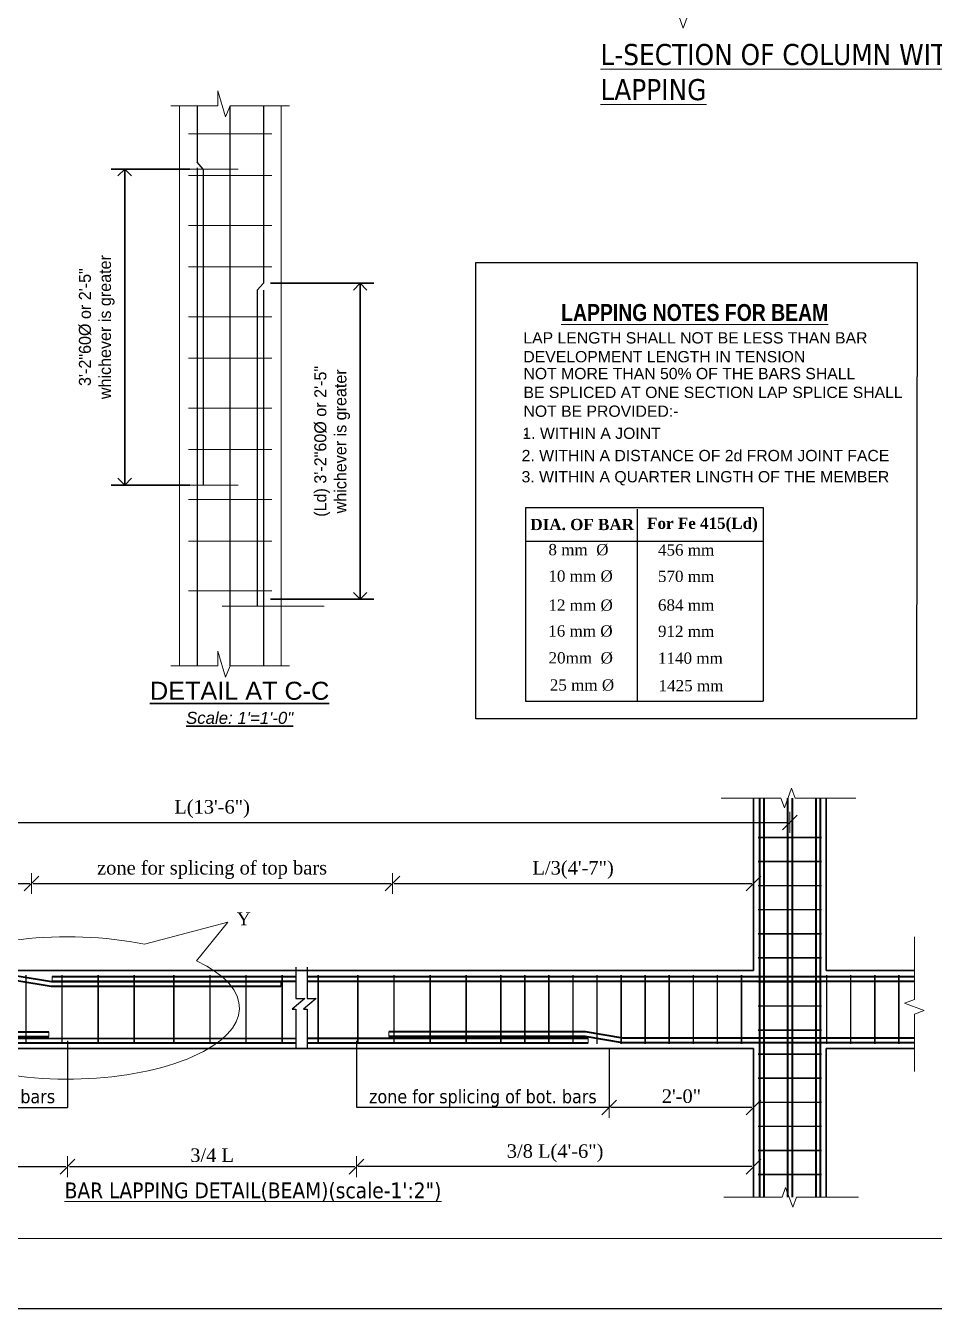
# Model space of a CAD drawing. Header units: inches. Extents: x 149715 to 156550, y -16726 to -14386.
# Drawn here: x 155048 to 155652, y -16634 to -15781 of the extents above; entities that cross this region are included whole.
import ezdxf

# ---------------------------------------------------------------- set-up
doc = ezdxf.new("R2010")
doc.units = ezdxf.units.IN
doc.header["$LTSCALE"] = 0.5
doc.header["$MEASUREMENT"] = 0
doc.header["$PDMODE"] = 66
doc.linetypes.add('HIDDEN', pattern=[0.375, 0.25, -0.125])
for name, color, linetype, lineweight in [('colfill', 21, 'Continuous', 0), ('DIM', 4, 'Continuous', 5), ('ELE1', 3, 'Continuous', 9), ('hatch', 9, 'Continuous', 5), ('SHEETS', 7, 'Continuous', 60), ('STIRRUPS', 14, 'Continuous', 18), ('TEXT', 220, 'Continuous', 9), ('texts', 152, 'Continuous', 35), ('TRENCH', 1, 'Continuous', 35), ('wall', 1, 'Continuous', 40)]:
    doc.layers.add(name, color=color, linetype=linetype, lineweight=lineweight)
doc.layers.add('OUTLINE', color=116, linetype='Continuous')
doc.layers.add('REBARS', color=5, linetype='Continuous')
doc.styles.add('Capt 1', font='arial.ttf', dxfattribs={"height": 12})
doc.styles.add('PRABIN', font='BKANT.TTF', dxfattribs={"height": 8})
doc.styles.get("Standard").update_dxf_attribs({"font": 'arial.ttf'})
doc.styles.add('TAHOMA', font='tahoma.ttf', dxfattribs={"height": 9})
doc.styles.add('Text', font='GOTHIC.TTF', dxfattribs={"height": 6})
doc.styles.add('times new roman', font='times.ttf', dxfattribs={"height": 9})
doc.dimstyles.new('ARROW', dxfattribs={"dimscale": 96, "dimtxt": 9, "dimasz": 0.125, "dimexe": 0.078125, "dimexo": 0.09375, "dimgap": 0.03125, "dimtad": 1, "dimdec": 0, "dimzin": 3, "dimdsep": 46, "dimlunit": 4, "dimtxsty": 'TAHOMA', "dimcen": 0.09375, "dimclrd": 256, "dimclre": 256, "dimclrt": 256, "dimadec": 0, "dimazin": 0, "dimtfac": 1, "dimtdec": 0, "dimtmove": 0, "dimatfit": 3, "dimfxl": 1, "dimfrac": 2, "dimtolj": 1, "dimtzin": 0, "dimarcsym": 0})
doc.dimstyles.new("Copy of S-2'", dxfattribs={"dimscale": 96, "dimtxt": 9, "dimasz": 0.09375, "dimexe": 0.09375, "dimexo": 0.09375, "dimgap": 0.0625, "dimtad": 1, "dimdec": 0, "dimlfac": 0.25, "dimzin": 3, "dimdsep": 46, "dimlunit": 3, "dimtxsty": 'PRABIN', "dimblk": 'OPEN90', "dimcen": 0.09375, "dimdle": 0.09375, "dimclrd": 256, "dimclre": 34, "dimclrt": 256, "dimadec": 0, "dimazin": 1, "dimtfac": 1, "dimtdec": 0, "dimtix": 1, "dimtmove": 0, "dimatfit": 3, "dimldrblk": 'DOTSMALL', "dimfxl": 1, "dimtolj": 1, "dimtzin": 1, "dimarcsym": 0})
doc.dimstyles.new("gan2'", dxfattribs={"dimscale": 96, "dimtxt": 0.09375, "dimasz": 0.012, "dimexe": 0.09375, "dimexo": 0.15625, "dimgap": 0.03, "dimtad": 1, "dimdec": 1, "dimlfac": 0.25, "dimzin": 3, "dimdsep": 46, "dimlunit": 4, "dimtxsty": 'times new roman', "dimblk": 'gg', "dimcen": 0.09375, "dimdle": 0.09375, "dimse1": 1, "dimse2": 1, "dimclre": 34, "dimadec": 0, "dimazin": 0, "dimtfac": 1, "dimtdec": 1, "dimtix": 1, "dimtmove": 0, "dimatfit": 3, "dimfxl": 1, "dimfrac": 2, "dimtolj": 1, "dimtzin": 1, "dimarcsym": 0})

# ---------------------------------------------------------------- blocks, each defined once
blk = doc.blocks.new('_Open90')
at = {"color": 0, "linetype": 'ByBlock', "lineweight": -2}
for p, q in [((0, 0), (-1, 0)), ((-0.5, 0.5), (0, 0)), ((0, 0), (-0.5, -0.5))]:
    blk.add_line(p, q, dxfattribs=at)
blk = doc.blocks.new('*D64')
at = {"layer": 'Defpoints', "color": 0, "lineweight": 35, "transparency": 16777216}
for p in [(91107.77, -154925.31), (91176.36, -154925.31), (91107.77, -155135.3)]:
    blk.add_point(p, dxfattribs=at)
at = {"layer": 'DIM', "color": 34, "lineweight": -2, "transparency": 16777216}
for p, q in [((91116.77, -154925.31), (91185.36, -154925.31)), ((91116.77, -155135.3), (91185.36, -155135.3))]:
    blk.add_line(p, q, dxfattribs=at)
at = {"layer": 'DIM', "lineweight": -2, "transparency": 16777216}
blk.add_line((91176.36, -155126.3), (91176.36, -154934.31), dxfattribs=at)
at = {"layer": 'DIM', "lineweight": -2, "transparency": 16777216, "xscale": 9, "yscale": 9, "zscale": 9}
for p, rotation in [((91176.36, -154925.31), 90), ((91176.36, -155135.3), 270)]:
    blk.add_blockref('_Open90', p, dxfattribs=dict(at, rotation=rotation))
at = {"layer": 'DIM', "transparency": 16777216, "insert": (91157.72, -155030.31), "char_height": 8, "attachment_point": 5, "rotation": 90, "style": 'PRABIN'}
blk.add_mtext('\\A1;(Ld) 3\'-2"60%%C or 2\'-5" \\Pwhichever is greater', dxfattribs=at)
blk = doc.blocks.new('_DOTSMALL')
at = {"color": 0, "linetype": 'ByBlock', "const_width": 0.5}
blk.add_lwpolyline([(-0.0625, 0, 1), (0.0625, 0, 1)], format="xyb", close=True, dxfattribs=at)
blk = doc.blocks.new('*D65')
at = {"layer": 'Defpoints', "color": 0, "lineweight": 35, "transparency": 16777216}
for p in [(91019.78, -154849.42), (91072.05, -154849.42), (91072.05, -155059.4)]:
    blk.add_point(p, dxfattribs=at)
at = {"layer": 'DIM', "color": 34, "lineweight": -2, "transparency": 16777216}
for p, q in [((91063.05, -154849.42), (91010.78, -154849.42)), ((91063.05, -155059.4), (91010.78, -155059.4))]:
    blk.add_line(p, q, dxfattribs=at)
at = {"layer": 'DIM', "lineweight": -2, "transparency": 16777216}
blk.add_line((91019.78, -155050.4), (91019.78, -154858.42), dxfattribs=at)
at = {"layer": 'DIM', "lineweight": -2, "transparency": 16777216, "xscale": 9, "yscale": 9, "zscale": 9}
for p, rotation in [((91019.78, -154849.42), 90), ((91019.78, -155059.4), 270)]:
    blk.add_blockref('_Open90', p, dxfattribs=dict(at, rotation=rotation))
at = {"layer": 'DIM', "transparency": 16777216, "insert": (91001.19, -154954.41), "char_height": 8, "attachment_point": 5, "rotation": 90, "style": 'PRABIN'}
blk.add_mtext('\\A1;3\'-2"60%%C or 2\'-5" \\Pwhichever is greater', dxfattribs=at)
blk = doc.blocks.new('*D158')
at = {"layer": 'Defpoints', "color": 0, "transparency": 16777216}
for p in [(78289.18, 76194.18), (78457.18, 76188.9), (78289.18, 76149.76)]:
    blk.add_point(p, dxfattribs=at)
at = {"layer": 'DIM', "lineweight": -2, "transparency": 16777216}
for p, q in [((78289.18, 76194.09), (78289.18, 76149.68)), ((78457.18, 76188.8), (78457.18, 76149.68)), ((78457.05, 76149.76), (78289.3, 76149.76))]:
    blk.add_line(p, q, dxfattribs=at)
at = {"layer": 'DIM', "transparency": 16777216}
for points in [[(78289.3, 76149.78), (78289.3, 76149.74), (78289.18, 76149.76)], [(78457.05, 76149.78), (78457.05, 76149.74), (78457.18, 76149.76)]]:
    blk.add_solid(points, dxfattribs=at)
at = {"layer": 'DIM', "transparency": 16777216, "insert": (78373.18, 76155.8), "char_height": 9, "attachment_point": 5, "style": 'TAHOMA'}
blk.add_mtext('\\A1;zone for splicing of bot. bars', dxfattribs=at)
blk = doc.blocks.new('*D159')
at = {"layer": 'Defpoints', "color": 0, "transparency": 16777216}
for p in [(78097.07, 76194.18), (77929.07, 76188.9), (78097.07, 76149.76)]:
    blk.add_point(p, dxfattribs=at)
at = {"layer": 'DIM', "lineweight": -2, "transparency": 16777216}
for p, q in [((78097.07, 76194.09), (78097.07, 76149.68)), ((77929.07, 76188.8), (77929.07, 76149.68)), ((77929.19, 76149.76), (78096.94, 76149.76))]:
    blk.add_line(p, q, dxfattribs=at)
at = {"layer": 'DIM', "transparency": 16777216}
for points in [[(77929.19, 76149.78), (77929.19, 76149.74), (77929.07, 76149.76)], [(78096.94, 76149.78), (78096.94, 76149.74), (78097.07, 76149.76)]]:
    blk.add_solid(points, dxfattribs=at)
at = {"layer": 'DIM', "transparency": 16777216, "insert": (78013.07, 76155.8), "char_height": 9, "attachment_point": 5, "style": 'TAHOMA'}
blk.add_mtext('\\A1;zone for splicing of bot. bars', dxfattribs=at)
blk = doc.blocks.new('gg')
at = {"layer": 'DIM'}
for p, q in [((-4.24, -4.24), (4.24, 4.24)), ((0, 6), (0, -6))]:
    blk.add_line(p, q, dxfattribs=at)
blk = doc.blocks.new('*D160')
at = {"layer": 'Defpoints', "color": 0, "transparency": 16777216}
for p in [(78097.07, 76125.78), (78289.18, 76116.78), (78289.18, 76110.44)]:
    blk.add_point(p, dxfattribs=at)
at = {"layer": 'DIM', "color": 0, "lineweight": -2, "transparency": 16777216}
blk.add_line((78098.22, 76110.44), (78288.03, 76110.44), dxfattribs=at)
at = {"layer": 'DIM', "color": 0, "lineweight": -2, "transparency": 16777216, "xscale": 1.152, "yscale": 1.152, "zscale": 1.152, "rotation": 180}
blk.add_blockref('gg', (78097.07, 76110.44), dxfattribs=at)
at = {"layer": 'DIM', "color": 0, "lineweight": -2, "transparency": 16777216, "xscale": 1.152, "yscale": 1.152, "zscale": 1.152}
blk.add_blockref('gg', (78289.18, 76110.44), dxfattribs=at)
at = {"layer": 'DIM', "color": 0, "transparency": 16777216, "insert": (78193.12, 76118.02), "char_height": 9, "attachment_point": 5, "style": 'times new roman'}
blk.add_mtext('\\A1;3/4 L', dxfattribs=at)
blk = doc.blocks.new('*D161')
at = {"layer": 'Defpoints', "color": 0, "transparency": 16777216}
for p in [(78457.18, 76188.9), (78553.18, 76188.9), (78457.18, 76149.76)]:
    blk.add_point(p, dxfattribs=at)
at = {"layer": 'DIM', "color": 0, "lineweight": -2, "transparency": 16777216}
blk.add_line((78552.03, 76149.76), (78458.33, 76149.76), dxfattribs=at)
at = {"layer": 'DIM', "color": 0, "lineweight": -2, "transparency": 16777216, "xscale": 1.152, "yscale": 1.152, "zscale": 1.152, "rotation": 180}
blk.add_blockref('gg', (78457.18, 76149.76), dxfattribs=at)
at = {"layer": 'DIM', "color": 0, "lineweight": -2, "transparency": 16777216, "xscale": 1.152, "yscale": 1.152, "zscale": 1.152}
blk.add_blockref('gg', (78553.18, 76149.76), dxfattribs=at)
at = {"layer": 'DIM', "color": 0, "transparency": 16777216, "insert": (78505.18, 76157.22), "char_height": 9, "attachment_point": 5, "style": 'times new roman'}
blk.add_mtext('\\A1;2\'-0"', dxfattribs=at)
blk = doc.blocks.new('*D162')
at = {"layer": 'Defpoints', "color": 0, "transparency": 16777216}
for p in [(78289.18, 76125.78), (78553.18, 76125.78), (78289.18, 76110.44)]:
    blk.add_point(p, dxfattribs=at)
at = {"layer": 'DIM', "color": 0, "lineweight": -2, "transparency": 16777216}
blk.add_line((78552.03, 76110.44), (78290.33, 76110.44), dxfattribs=at)
at = {"layer": 'DIM', "color": 0, "lineweight": -2, "transparency": 16777216, "xscale": 1.152, "yscale": 1.152, "zscale": 1.152, "rotation": 180}
blk.add_blockref('gg', (78289.18, 76110.44), dxfattribs=at)
at = {"layer": 'DIM', "color": 0, "lineweight": -2, "transparency": 16777216, "xscale": 1.152, "yscale": 1.152, "zscale": 1.152}
blk.add_blockref('gg', (78553.18, 76110.44), dxfattribs=at)
at = {"layer": 'DIM', "color": 0, "transparency": 16777216, "insert": (78421.18, 76119.35), "char_height": 9, "attachment_point": 5, "style": 'times new roman'}
blk.add_mtext('\\A1;3/8 L(4\'-6")', dxfattribs=at)
blk = doc.blocks.new('*D164')
at = {"layer": 'Defpoints', "color": 0, "transparency": 16777216}
for p in [(77833.07, 76125.78), (78097.07, 76125.78), (78097.07, 76110.44)]:
    blk.add_point(p, dxfattribs=at)
at = {"layer": 'DIM', "color": 0, "lineweight": -2, "transparency": 16777216}
blk.add_line((77834.22, 76110.44), (78095.92, 76110.44), dxfattribs=at)
at = {"layer": 'DIM', "color": 0, "lineweight": -2, "transparency": 16777216, "xscale": 1.152, "yscale": 1.152, "zscale": 1.152, "rotation": 180}
blk.add_blockref('gg', (77833.07, 76110.44), dxfattribs=at)
at = {"layer": 'DIM', "color": 0, "lineweight": -2, "transparency": 16777216, "xscale": 1.152, "yscale": 1.152, "zscale": 1.152}
blk.add_blockref('gg', (78097.07, 76110.44), dxfattribs=at)
at = {"layer": 'DIM', "color": 0, "transparency": 16777216, "insert": (77965.07, 76119.35), "char_height": 9, "attachment_point": 5, "style": 'times new roman'}
blk.add_mtext('\\A1;3/8 L(4\'-6")', dxfattribs=at)
blk = doc.blocks.new('*D165')
at = {"layer": 'Defpoints', "color": 0, "transparency": 16777216}
for p in [(78553.18, 76298.67), (78313.14, 76240.9), (78553.18, 76240.9)]:
    blk.add_point(p, dxfattribs=at)
at = {"layer": 'DIM', "color": 0, "lineweight": -2, "transparency": 16777216}
blk.add_line((78314.29, 76298.67), (78552.03, 76298.67), dxfattribs=at)
at = {"layer": 'DIM', "color": 0, "lineweight": -2, "transparency": 16777216, "xscale": 1.152, "yscale": 1.152, "zscale": 1.152, "rotation": 180}
blk.add_blockref('gg', (78313.14, 76298.67), dxfattribs=at)
at = {"layer": 'DIM', "color": 0, "lineweight": -2, "transparency": 16777216, "xscale": 1.152, "yscale": 1.152, "zscale": 1.152}
blk.add_blockref('gg', (78553.18, 76298.67), dxfattribs=at)
at = {"layer": 'DIM', "color": 0, "transparency": 16777216, "insert": (78433.16, 76307.59), "char_height": 9, "attachment_point": 5, "style": 'times new roman'}
blk.add_mtext('\\A1;L/3(4\'-7")', dxfattribs=at)
blk = doc.blocks.new('*D166')
at = {"layer": 'Defpoints', "color": 0, "transparency": 16777216}
for p in [(78313.14, 76298.67), (78073.11, 76221.81), (78313.14, 76224.04)]:
    blk.add_point(p, dxfattribs=at)
at = {"layer": 'DIM', "color": 0, "lineweight": -2, "transparency": 16777216}
blk.add_line((78074.26, 76298.67), (78311.99, 76298.67), dxfattribs=at)
at = {"layer": 'DIM', "color": 0, "lineweight": -2, "transparency": 16777216, "xscale": 1.152, "yscale": 1.152, "zscale": 1.152, "rotation": 180}
blk.add_blockref('gg', (78073.11, 76298.67), dxfattribs=at)
at = {"layer": 'DIM', "color": 0, "lineweight": -2, "transparency": 16777216, "xscale": 1.152, "yscale": 1.152, "zscale": 1.152}
blk.add_blockref('gg', (78313.14, 76298.67), dxfattribs=at)
at = {"layer": 'DIM', "color": 0, "transparency": 16777216, "insert": (78193.12, 76307.6), "char_height": 9, "attachment_point": 5, "style": 'times new roman'}
blk.add_mtext('\\A1;zone for splicing of top bars', dxfattribs=at)
blk = doc.blocks.new('*D167')
at = {"layer": 'Defpoints', "color": 0, "transparency": 16777216}
for p in [(78073.11, 76298.67), (77833.07, 76278.57), (78073.11, 76221.81)]:
    blk.add_point(p, dxfattribs=at)
at = {"layer": 'DIM', "color": 0, "lineweight": -2, "transparency": 16777216}
blk.add_line((77834.22, 76298.67), (78071.95, 76298.67), dxfattribs=at)
at = {"layer": 'DIM', "color": 0, "lineweight": -2, "transparency": 16777216, "xscale": 1.152, "yscale": 1.152, "zscale": 1.152, "rotation": 180}
blk.add_blockref('gg', (77833.07, 76298.67), dxfattribs=at)
at = {"layer": 'DIM', "color": 0, "lineweight": -2, "transparency": 16777216, "xscale": 1.152, "yscale": 1.152, "zscale": 1.152}
blk.add_blockref('gg', (78073.11, 76298.67), dxfattribs=at)
at = {"layer": 'DIM', "color": 0, "transparency": 16777216, "insert": (77953.09, 76307.59), "char_height": 9, "attachment_point": 5, "style": 'times new roman'}
blk.add_mtext('\\A1;L/3(4\'-7")', dxfattribs=at)
blk = doc.blocks.new('*D168')
at = {"layer": 'Defpoints', "color": 0, "transparency": 16777216}
for p in [(77808.97, 76349.3), (78577.28, 76348.11), (78577.28, 76339.22)]:
    blk.add_point(p, dxfattribs=at)
at = {"layer": 'DIM', "color": 0, "lineweight": -2, "transparency": 16777216}
blk.add_line((77810.12, 76339.22), (78576.13, 76339.22), dxfattribs=at)
at = {"layer": 'DIM', "color": 0, "lineweight": -2, "transparency": 16777216, "xscale": 1.152, "yscale": 1.152, "zscale": 1.152, "rotation": 180}
blk.add_blockref('gg', (77808.97, 76339.22), dxfattribs=at)
at = {"layer": 'DIM', "color": 0, "lineweight": -2, "transparency": 16777216, "xscale": 1.152, "yscale": 1.152, "zscale": 1.152}
blk.add_blockref('gg', (78577.28, 76339.22), dxfattribs=at)
at = {"layer": 'DIM', "color": 0, "transparency": 16777216, "insert": (78193.12, 76348.13), "char_height": 9, "attachment_point": 5, "style": 'times new roman'}
blk.add_mtext('\\A1;L(13\'-6")', dxfattribs=at)
blk = doc.blocks.new('*D68')
at = {"layer": 'Defpoints', "color": 0, "lineweight": -3, "transparency": 16777216}
for p in [(78090.58, 75599.17), (78090.58, 75527), (78128.79, 75527)]:
    blk.add_point(p, dxfattribs=at)
at = {"layer": 'DIM', "color": 0, "lineweight": -2, "transparency": 16777216}
for p, q in [((78128.79, 75600.32), (78128.79, 75601.47)), ((78128.79, 75599.17), (78128.79, 75527)), ((78128.79, 75525.85), (78128.79, 75524.7))]:
    blk.add_line(p, q, dxfattribs=at)
at = {"layer": 'DIM', "color": 0, "lineweight": -2, "transparency": 16777216, "xscale": 1.152, "yscale": 1.152, "zscale": 1.152}
for p, rotation in [((78128.79, 75599.17), 270), ((78128.79, 75527), 90)]:
    blk.add_blockref('gg', p, dxfattribs=dict(at, rotation=rotation))
at = {"layer": 'DIM', "color": 0, "transparency": 16777216, "insert": (78119.87, 75563.08), "char_height": 9, "attachment_point": 5, "rotation": 90, "style": 'times new roman'}
blk.add_mtext('\\A1;>Hc/4(2\'-2")', dxfattribs=at)
blk = doc.blocks.new('*D69')
at = {"layer": 'Defpoints', "color": 0, "lineweight": -3, "transparency": 16777216}
for p in [(78053.04, 75275.33), (78128.73, 75275.33), (78090.58, 75203.17)]:
    blk.add_point(p, dxfattribs=at)
at = {"layer": 'DIM', "color": 0, "lineweight": -2, "transparency": 16777216}
for p, q in [((78128.73, 75276.48), (78128.73, 75277.64)), ((78128.73, 75203.17), (78128.73, 75275.33)), ((78128.73, 75202.01), (78128.73, 75200.86))]:
    blk.add_line(p, q, dxfattribs=at)
at = {"layer": 'DIM', "color": 0, "lineweight": -2, "transparency": 16777216, "xscale": 1.152, "yscale": 1.152, "zscale": 1.152}
for p, rotation in [((78128.73, 75275.33), 270), ((78128.73, 75203.17), 90)]:
    blk.add_blockref('gg', p, dxfattribs=dict(at, rotation=rotation))
at = {"layer": 'DIM', "color": 0, "transparency": 16777216, "insert": (78119.82, 75239.25), "char_height": 9, "attachment_point": 5, "rotation": 90, "style": 'times new roman'}
blk.add_mtext('\\A1;>Hc/4(2\'-2")', dxfattribs=at)
blk = doc.blocks.new('*D70')
at = {"layer": 'Defpoints', "color": 0, "lineweight": -3, "transparency": 16777216}
for p in [(78128.79, 75527), (78128.79, 75527), (78053.04, 75275.33)]:
    blk.add_point(p, dxfattribs=at)
at = {"layer": 'DIM', "color": 0, "lineweight": -2, "transparency": 16777216}
blk.add_line((78128.79, 75276.48), (78128.79, 75525.85), dxfattribs=at)
at = {"layer": 'DIM', "color": 0, "lineweight": -2, "transparency": 16777216, "xscale": 1.152, "yscale": 1.152, "zscale": 1.152}
for p, rotation in [((78128.79, 75527), 90), ((78128.79, 75275.33), 270)]:
    blk.add_blockref('gg', p, dxfattribs=dict(at, rotation=rotation))
at = {"layer": 'DIM', "color": 0, "transparency": 16777216, "insert": (78119.87, 75401.17), "char_height": 9, "attachment_point": 5, "rotation": 90, "style": 'times new roman'}
blk.add_mtext('\\A1;<Hc/2(4\'-4")', dxfattribs=at)
blk = doc.blocks.new('*D71')
at = {"layer": 'Defpoints', "color": 0, "lineweight": -3, "transparency": 16777216}
for p in [(78156.98, 75527), (78156.98, 75527), (78081.24, 75275.33)]:
    blk.add_point(p, dxfattribs=at)
at = {"layer": 'DIM', "color": 0, "lineweight": -2, "transparency": 16777216}
for p, q in [((78156.73, 75527), (78156.9, 75527)), ((78156.98, 75275.46), (78156.98, 75526.88)), ((78081.49, 75275.33), (78157.06, 75275.33))]:
    blk.add_line(p, q, dxfattribs=at)
at = {"layer": 'DIM', "color": 0, "lineweight": -3, "transparency": 16777216}
for points in [[(78156.96, 75526.88), (78157, 75526.88), (78156.98, 75527)], [(78156.96, 75275.46), (78157, 75275.46), (78156.98, 75275.33)]]:
    blk.add_solid(points, dxfattribs=at)
at = {"layer": 'DIM', "color": 7, "transparency": 16777216, "insert": (78150.94, 75401.17), "char_height": 9, "attachment_point": 5, "rotation": 90, "style": 'TAHOMA'}
blk.add_mtext('\\A1;zone for splicing of column bars', dxfattribs=at)
blk = doc.blocks.new('WEDF')
at = {"layer": 'DIM'}
for p, q in [((91027.55, -154849.42), (91095.3, -154849.42)), ((91027.55, -155059.4), (91095.3, -155059.4)), ((91152.42, -155139.77), (91084.66, -155139.77))]:
    blk.add_line(p, q, dxfattribs=at)
at = {"layer": 'hatch'}
for p, q in [((91081.64, -154807.32), (91081.64, -154797.42)), ((91081.64, -154797.42), (91086.74, -154814.71)), ((91050.36, -154807.32), (91081.64, -154807.32)), ((91086.74, -154814.71), (91089.91, -154807.32)), ((91089.91, -154807.32), (91129.46, -154807.32)), ((91081.64, -155179.59), (91081.64, -155169.69)), ((91081.64, -155169.69), (91086.74, -155186.98)), ((91050.36, -155179.59), (91081.64, -155179.59)), ((91086.74, -155186.98), (91089.91, -155179.59)), ((91089.91, -155179.59), (91129.46, -155179.59))]:
    blk.add_line(p, q, dxfattribs=at)
at = {"layer": 'OUTLINE', "lineweight": 18, "ltscale": 0.1}
for p, q in [((91056.14, -154807.32), (91056.14, -155179.59)), ((91123.76, -154807.32), (91123.76, -155179.59))]:
    blk.add_line(p, q, dxfattribs=at)
at = {"layer": 'REBARS'}
for p, q in [((91067.87, -154807.32), (91067.87, -154844.86)), ((91089.98, -155179.59), (91089.98, -154807.32)), ((91112.03, -154807.32), (91112.03, -154925.31)), ((91072.05, -154849.42), (91067.87, -154844.86)), ((91067.87, -154848.66), (91067.87, -155179.59)), ((91072.05, -154849.42), (91072.05, -155059.4)), ((91107.92, -154929.79), (91112.03, -154925.31)), ((91107.92, -154929.79), (91107.92, -155139.77)), ((91112.03, -154929.78), (91112.03, -155179.59))]:
    blk.add_line(p, q, dxfattribs=at)
at = {"layer": 'STIRRUPS', "ltscale": 0.1}
for p, q in [((91062.27, -154826.08), (91117.55, -154826.08)), ((91062.27, -154853.68), (91117.55, -154853.68)), ((91062.27, -154886.8), (91117.55, -154886.8)), ((91062.27, -154914.4), (91117.55, -154914.4)), ((91062.27, -154947.52), (91117.55, -154947.52)), ((91062.27, -154975.12), (91117.55, -154975.12)), ((91062.27, -155008.24), (91117.55, -155008.24)), ((91062.27, -155035.84), (91117.55, -155035.84)), ((91062.27, -155068.96), (91117.55, -155068.96)), ((91062.27, -155096.56), (91117.55, -155096.56)), ((91062.27, -155129.68), (91117.55, -155129.68))]:
    blk.add_line(p, q, dxfattribs=at)
at = {"layer": 'texts', "ltscale": 0.1, "insert": (91096.2, -155204.13), "char_height": 12, "width": 399.2872, "attachment_point": 5, "style": 'Capt 1'}
blk.add_mtext('{\\LDETAIL AT C-C\\P\\fArial|b0|i1|c0|p34;\\H0.66667x;Scale: 1\'=1\'-0"}', dxfattribs=at)
at = {"layer": 'DIM'}
for p1, p2, distance, text, picture, middle in [((91072.05, -155059.4), (91072.05, -154849.42), 52.27, '3\'-2"60%%C or 2\'-5" \\Pwhichever is greater', '*D65', (91001.19, -154954.41)), ((91107.77, -155135.3), (91107.77, -154925.31), -68.59, '(Ld) 3\'-2"60%%C or 2\'-5" \\Pwhichever is greater', '*D64', (91157.72, -155030.31))]:
    dim = blk.add_aligned_dim(p1=p1, p2=p2, distance=distance, text=text, dimstyle="Copy of S-2'", dxfattribs=at)
    dim.commit()
    dim.dimension.update_dxf_attribs({"geometry": picture, "text_midpoint": middle})
blk = doc.blocks.new('DSGCV')
at = {"layer": 'DIM'}
for p, q in [((78148.26, 76258.2), (78203.64, 76272.93)), ((78203.64, 76272.93), (78182.71, 76247.22))]:
    blk.add_line(p, q, dxfattribs=at)
at = {"layer": 'DIM', "linetype": 'Continuous', "ltscale": 0.5}
for p, q in [((78086.87, 76236.7), (78086.87, 76233.7)), ((78238.87, 76230.16), (78238.87, 76233.16)), ((78084.66, 76199.93), (78084.66, 76196.93)), ((78310.53, 76196.95), (78310.53, 76199.95)), ((78443.13, 76192.8), (78443.13, 76195.8))]:
    blk.add_line(p, q, dxfattribs=at)
at = {"layer": 'DIM'}
blk.add_ellipse((78096.83, 76215.93), major_axis=(114.48, 0), ratio=0.413239, start_param=1.104907, end_param=7.005721, dxfattribs=at)
at = {"layer": 'hatch', "linetype": 'Continuous'}
for points in [[(78621.18, 76355.39), (78580.82, 76355.39), (78578.42, 76361.99), (78573.62, 76348.8), (78571.22, 76355.39), (78531.63, 76355.39)], [(78660.07, 76263.11), (78660.07, 76221.48), (78653.47, 76219.08), (78666.66, 76214.28), (78660.07, 76211.88), (78660.07, 76173.77)], [(78533.39, 76090.09), (78572.06, 76090.09), (78574.46, 76096.68), (78579.26, 76083.5), (78581.66, 76090.09), (78622.93, 76090.09)]]:
    blk.add_lwpolyline(points, dxfattribs=at)
at = {"layer": 'SHEETS', "lineweight": 25}
for p, q in [((78248.82, 76243.09), (78248.82, 76222.09)), ((78256.32, 76243.09), (78256.32, 76222.09)), ((78254.82, 76222.09), (78246.32, 76215.09)), ((78248.82, 76222.09), (78254.82, 76222.09)), ((78262.32, 76222.09), (78253.82, 76215.09)), ((78256.32, 76222.09), (78262.32, 76222.09)), ((78246.32, 76215.09), (78248.82, 76215.09)), ((78248.82, 76215.09), (78248.82, 76203.59)), ((78253.82, 76215.09), (78256.32, 76215.09)), ((78256.32, 76215.09), (78256.32, 76203.59)), ((78248.82, 76203.59), (78248.82, 76188.9)), ((78256.32, 76203.59), (78256.32, 76188.9))]:
    blk.add_line(p, q, dxfattribs=at)
at = {"layer": 'STIRRUPS', "const_width": 1}
for points in [[(78598.38, 76329.2), (78556.18, 76329.2)], [(78598.38, 76313.2), (78556.18, 76313.2)], [(78556.18, 76313.2), (78598.38, 76313.2)], [(78556.18, 76297.2), (78598.38, 76297.2)], [(78556.18, 76281.2), (78598.38, 76281.2)], [(78556.18, 76265.2), (78598.38, 76265.2)], [(78556.18, 76249.2), (78598.38, 76249.2)], [(78069.34, 76237.9), (78069.34, 76191.85)], [(78093.34, 76237.9), (78093.34, 76191.85)], [(78117.34, 76237.9), (78117.34, 76191.85)], [(78141.34, 76237.9), (78141.34, 76191.85)], [(78167.7, 76237.9), (78167.7, 76191.85)], [(78191.7, 76237.9), (78191.7, 76191.85)], [(78215.7, 76237.9), (78215.7, 76191.85)], [(78239.7, 76237.9), (78239.7, 76191.85)], [(78263.7, 76237.9), (78263.7, 76191.85)], [(78290.07, 76237.9), (78290.07, 76191.85)], [(78314.07, 76237.9), (78314.07, 76191.85)], [(78338.07, 76237.9), (78338.07, 76191.85)], [(78362.07, 76237.9), (78362.07, 76191.85)], [(78385.07, 76237.9), (78385.07, 76191.85)], [(78401.07, 76237.9), (78401.07, 76191.85)], [(78417.07, 76237.9), (78417.07, 76191.85)], [(78433.07, 76237.9), (78433.07, 76191.85)], [(78449.07, 76237.9), (78449.07, 76191.85)], [(78465.07, 76237.9), (78465.07, 76191.85)], [(78481.07, 76237.9), (78481.07, 76191.85)], [(78497.07, 76237.9), (78497.07, 76191.85)], [(78513.07, 76237.9), (78513.07, 76191.85)], [(78529.07, 76237.9), (78529.07, 76191.85)], [(78545.07, 76237.9), (78545.07, 76191.85)], [(78601.76, 76237.9), (78601.76, 76191.85)], [(78617.76, 76237.9), (78617.76, 76191.85)], [(78633.76, 76237.9), (78633.76, 76191.85)], [(78649.76, 76237.9), (78649.76, 76191.85)], [(78556.18, 76233.2), (78598.38, 76233.2)], [(78556.18, 76217.2), (78598.38, 76217.2)], [(78556.18, 76201.2), (78598.38, 76201.2)], [(78556.18, 76185.2), (78598.38, 76185.2)], [(78556.18, 76169.2), (78598.38, 76169.2)], [(78598.38, 76153.2), (78556.18, 76153.2)], [(78556.18, 76153.2), (78598.38, 76153.2)], [(78598.38, 76137.2), (78556.18, 76137.2)], [(78598.38, 76121.2), (78556.18, 76121.2)], [(78598.38, 76105.2), (78556.18, 76105.2)]]:
    blk.add_lwpolyline(points, dxfattribs=at)
at = {"layer": 'TRENCH'}
for p, q in [((78553.18, 76355.39), (78553.18, 76240.9)), ((78601.38, 76355.39), (78601.38, 76240.9)), ((77833.07, 76240.9), (78553.18, 76240.9)), ((78601.38, 76240.9), (78660.07, 76240.9)), ((77833.07, 76188.9), (78553.18, 76188.9)), ((78553.18, 76188.9), (78553.18, 76090.09)), ((78601.38, 76188.9), (78601.38, 76090.09)), ((78601.38, 76188.9), (78660.07, 76188.9))]:
    blk.add_line(p, q, dxfattribs=at)
at = {"layer": 'wall', "color": 3}
for p, q in [((78086.34, 76233.16), (78063.57, 76236.96)), ((78086.1, 76230.16), (78063.32, 76233.96)), ((78086.1, 76230.16), (78063.32, 76233.96)), ((78238.87, 76230.16), (78086.1, 76230.16)), ((78238.87, 76230.16), (78086.1, 76230.16)), ((78238.87, 76233.16), (78086.34, 76233.16)), ((77953.92, 76199.93), (78084.66, 76199.93)), ((77954.18, 76196.93), (78084.66, 76196.93))]:
    blk.add_line(p, q, dxfattribs=at)
for points in [[(78557.08, 76355.39), (78557.08, 76090.09)], [(78560.08, 76355.39), (78560.08, 76090.09)], [(78575.73, 76355.39), (78575.79, 76090.09)], [(78578.73, 76355.39), (78578.79, 76090.09)], [(78594.48, 76355.39), (78594.48, 76090.09)], [(78597.48, 76355.39), (78597.48, 76090.09)], [(78086.87, 76236.7), (78248.82, 76236.7)], [(78256.32, 76236.7), (78660.07, 76236.7)], [(78086.87, 76233.7), (78248.82, 76233.7)], [(78256.32, 76233.7), (78660.07, 76233.7)], [(77952.07, 76195.64), (78248.82, 76195.73)], [(78256.32, 76195.73), (78443.13, 76195.8)], [(78660.07, 76195.8), (78466.25, 76195.8), (78441.43, 76199.95), (78310.53, 76199.95)], [(78660.07, 76192.8), (78466, 76192.8), (78441.18, 76196.95), (78310.53, 76196.95)], [(77952.07, 76192.64), (78248.82, 76192.73)], [(78256.32, 76192.73), (78443.13, 76192.8)]]:
    blk.add_lwpolyline(points, dxfattribs=at)
at = {"layer": 'TEXT'}
for s, height, style, p in [('Y', 8.5, 'times new roman', (78209.53, 76270.9)), ('%%UBAR LAPPING DETAIL(BEAM)(scale-1\':2")', 10.5, 'TAHOMA', (78095.1, 76089.43))]:
    blk.add_text(s, height=height, dxfattribs=dict(at, style=style)).set_placement(p)
at = {"layer": 'DIM'}
for base, p1, p2, text, picture, middle in [((78577.28, 76339.22), (77808.97, 76349.3), (78577.28, 76348.11), 'L(13\'-6")', '*D168', (78193.12, 76348.13)), ((78313.14, 76298.67), (78073.11, 76221.81), (78313.14, 76224.04), 'zone for splicing of top bars', '*D166', (78193.12, 76307.6)), ((78073.11, 76298.67), (77833.07, 76278.57), (78073.11, 76221.81), 'L/3(4\'-7")', '*D167', (77953.09, 76307.59)), ((78553.18, 76298.67), (78313.14, 76240.9), (78553.18, 76240.9), 'L/3(4\'-7")', '*D165', (78433.16, 76307.59)), ((78097.07, 76110.44), (77833.07, 76125.78), (78097.07, 76125.78), '3/8 L(4\'-6")', '*D164', (77965.07, 76119.35)), ((78289.18, 76110.44), (78097.07, 76125.78), (78289.18, 76116.78), '3/4 L', '*D160', (78193.12, 76118.02))]:
    dim = blk.add_linear_dim(base=base, p1=p1, p2=p2, text=text, dimstyle="gan2'", dxfattribs=at)
    dim.commit()
    dim.dimension.update_dxf_attribs({"geometry": picture, "text_midpoint": middle})
dim = blk.add_linear_dim(base=(78097.07, 76149.76), p1=(77929.07, 76188.9), p2=(78097.07, 76194.18), text='zone for splicing of bot. bars', dimstyle='ARROW', override={"dimscale": 1, "dimtmove": 1}, dxfattribs=at)
dim.commit()
dim.dimension.update_dxf_attribs({"geometry": '*D159', "text_midpoint": (78013.07, 76155.8)})
dim = blk.add_linear_dim(base=(78289.18, 76149.76), p1=(78457.18, 76188.9), p2=(78289.18, 76194.18), angle=180, text='zone for splicing of bot. bars', dimstyle='ARROW', override={"dimscale": 1, "dimtmove": 1}, dxfattribs=at)
dim.commit()
dim.dimension.update_dxf_attribs({"geometry": '*D158', "text_midpoint": (78373.18, 76155.8)})
dim = blk.add_linear_dim(base=(78457.18, 76149.76), p1=(78553.18, 76188.9), p2=(78457.18, 76188.9), angle=180, dimstyle="gan2'", dxfattribs=at)
dim.commit()
dim.dimension.update_dxf_attribs({"geometry": '*D161', "text_midpoint": (78505.18, 76157.22)})
dim = blk.add_linear_dim(base=(78289.18, 76110.44), p1=(78553.18, 76125.78), p2=(78289.18, 76125.78), angle=180, text='3/8 L(4\'-6")', dimstyle="gan2'", dxfattribs=at)
dim.commit()
dim.dimension.update_dxf_attribs({"geometry": '*D162', "text_midpoint": (78421.18, 76119.35)})
blk = doc.blocks.new('EWTDF')
at = {"layer": 'colfill'}
for p, q in [((78061.92, 75511.66), (78063.42, 75511.66)), ((78059.46, 75392.57), (78057.96, 75392.57))]:
    blk.add_line(p, q, dxfattribs=at)
at = {"layer": 'DIM'}
for p, q in [((77997.87, 75699.78), (78011.55, 75693.1)), ((78063.12, 75594.06), (78076.8, 75587.37)), ((78135.7, 75527), (78077.35, 75527)), ((77984.9, 75350.21), (77952.72, 75306.18)), ((77952.72, 75306.18), (77990.08, 75317.74)), ((78053.04, 75275.33), (78175.01, 75275.33))]:
    blk.add_line(p, q, dxfattribs=at)
at = {"layer": 'DIM', "linetype": 'HIDDEN'}
blk.add_line((78033.54, 75696.34), (77978.67, 75696.34), dxfattribs=at)
at = {"layer": 'DIM'}
blk.add_lwpolyline([(78004.91, 75704.18), (78004.91, 75602.62, 0.414214), (78016.91, 75590.62), (78070.17, 75590.62)], format="xyb", dxfattribs=at)
blk.add_ellipse((78041.83, 75351.48), major_axis=(-1.88, 84), ratio=0.677645, start_param=1.968998, end_param=7.853982, dxfattribs=at)
at = {"layer": 'hatch', "linetype": 'Continuous'}
for points in [[(78010.5, 75751.14), (78038.65, 75751.14), (78041.65, 75742.9), (78047.65, 75759.38), (78050.65, 75751.14), (78083.16, 75751.14)], [(78194.22, 75582.29), (78194.22, 75616.19), (78202.47, 75619.19), (78185.98, 75625.19), (78194.22, 75628.19), (78194.22, 75667.43)], [(78194.22, 75138.29), (78194.22, 75176.19), (78202.47, 75179.19), (78185.98, 75185.19), (78194.22, 75188.19), (78194.22, 75211.15)], [(78010.5, 75065.32), (78038.65, 75065.32), (78041.65, 75057.07), (78047.65, 75073.56), (78050.65, 75065.32), (78083.16, 75065.32)]]:
    blk.add_lwpolyline(points, dxfattribs=at)
at = {"layer": 'STIRRUPS', "const_width": 1}
for points in [[(78066.92, 75739.22), (78024.92, 75739.22)], [(78066.92, 75723.22), (78024.92, 75723.22)], [(78066.92, 75707.22), (78024.92, 75707.22)], [(78066.92, 75691.22), (78024.92, 75691.22)], [(78066.92, 75675.22), (78024.92, 75675.22)], [(78066.92, 75659.22), (78024.92, 75659.22)], [(78070.17, 75648.17), (78070.17, 75602.12)], [(78086.17, 75648.17), (78086.17, 75602.12)], [(78102.17, 75648.17), (78102.17, 75602.12)], [(78118.17, 75648.17), (78118.17, 75602.12)], [(78134.17, 75648.17), (78134.17, 75602.12)], [(78150.17, 75648.17), (78150.17, 75602.12)], [(78166.17, 75648.17), (78166.17, 75602.12)], [(78182.17, 75648.17), (78182.17, 75602.12)], [(78066.92, 75643.22), (78024.92, 75643.22)], [(78066.92, 75627.22), (78024.92, 75627.22)], [(78066.92, 75611.22), (78024.92, 75611.22)], [(78066.92, 75611.22), (78024.92, 75611.22)], [(78066.92, 75595.22), (78024.92, 75595.22)], [(78066.92, 75579.22), (78024.92, 75579.22)], [(78066.92, 75563.22), (78024.92, 75563.22)], [(78066.92, 75547.22), (78024.92, 75547.22)], [(78066.92, 75531.22), (78024.92, 75531.22)], [(78066.92, 75515.22), (78024.92, 75515.22)], [(78066.92, 75491.22), (78024.92, 75491.22)], [(78066.92, 75467.22), (78024.92, 75467.22)], [(78066.92, 75443.22), (78024.92, 75443.22)], [(78066.92, 75419.22), (78024.92, 75419.22)], [(78066.92, 75395.22), (78024.92, 75395.22)], [(78066.92, 75371.22), (78024.92, 75371.22)], [(78066.92, 75347.22), (78024.92, 75347.22)], [(78066.92, 75323.22), (78024.92, 75323.22)], [(78066.92, 75291.22), (78024.92, 75291.22)], [(78066.92, 75275.22), (78024.92, 75275.22)], [(78066.92, 75259.22), (78024.92, 75259.22)], [(78066.92, 75243.22), (78024.92, 75243.22)], [(78066.92, 75227.22), (78024.92, 75227.22)], [(78066.92, 75211.22), (78024.92, 75211.22)], [(78070.17, 75200.17), (78070.17, 75158.12)], [(78086.17, 75200.17), (78086.17, 75158.12)], [(78102.17, 75200.17), (78102.17, 75158.12)], [(78118.17, 75200.17), (78118.17, 75158.12)], [(78134.17, 75200.17), (78134.17, 75158.12)], [(78150.17, 75200.17), (78150.17, 75158.12)], [(78166.17, 75200.17), (78166.17, 75158.12)], [(78066.92, 75195.22), (78024.92, 75195.22)], [(78066.92, 75179.22), (78024.92, 75179.22)], [(78066.92, 75163.22), (78024.92, 75163.22)], [(78066.92, 75147.22), (78024.92, 75147.22)], [(78066.92, 75131.22), (78024.92, 75131.22)], [(78066.92, 75115.22), (78024.92, 75115.22)], [(78066.92, 75099.22), (78024.92, 75099.22)], [(78066.92, 75083.22), (78024.92, 75083.22)]]:
    blk.add_lwpolyline(points, dxfattribs=at)
at = {"layer": 'TRENCH'}
for p, q in [((78021.17, 75751.14), (78021.17, 75065.32)), ((78061.17, 75751.14), (78064.17, 75751.14)), ((78070.17, 75751.14), (78070.17, 75651.17)), ((78070.17, 75651.17), (78194.22, 75651.17)), ((78194.22, 75651.17), (78073.17, 75651.17)), ((78070.17, 75599.17), (78070.17, 75203.17)), ((78070.17, 75599.17), (78194.22, 75599.17)), ((78194.22, 75599.17), (78073.17, 75599.17)), ((78070.17, 75222.11), (78194.22, 75222.11)), ((78070.17, 75203.17), (78194.22, 75203.17)), ((78070.17, 75155.17), (78194.22, 75155.17)), ((78070.17, 75155.17), (78070.17, 75065.32)), ((78070.17, 75155.17), (78194.22, 75155.17)), ((78194.22, 75155.17), (78073.17, 75155.17))]:
    blk.add_line(p, q, dxfattribs=at)
at = {"layer": 'wall', "color": 3, "lineweight": 0}
for p, q in [((78032.79, 75610.66), (78032.79, 75696.34)), ((78034.29, 75696.34), (78032.79, 75696.34)), ((78034.29, 75610.66), (78034.29, 75696.34)), ((78037.32, 75639.86), (78037.32, 75614.77)), ((78038.82, 75639.86), (78038.82, 75614.77)), ((78194.22, 75646.61), (78044.07, 75646.61)), ((78194.22, 75645.11), (78044.07, 75645.11)), ((78044.07, 75609.52), (78077.2, 75609.52)), ((78044.07, 75608.02), (78077.2, 75608.02)), ((78077.2, 75609.52), (78077.2, 75608.02)), ((78194.22, 75605.41), (78039.09, 75605.41)), ((78194.22, 75603.91), (78039.09, 75603.91)), ((78029.42, 75399.41), (78027.92, 75399.41)), ((78032.79, 75166.66), (78032.79, 75252.34)), ((78034.29, 75252.34), (78032.79, 75252.34)), ((78034.29, 75166.66), (78034.29, 75252.34)), ((78194.22, 75198.61), (78044.07, 75198.61)), ((78194.22, 75197.11), (78044.07, 75197.11)), ((78037.32, 75191.86), (78037.32, 75171.99)), ((78038.82, 75191.86), (78038.82, 75171.99)), ((78044.07, 75166.74), (78077.2, 75166.74)), ((78044.07, 75165.24), (78077.2, 75165.24)), ((78077.2, 75166.74), (78077.2, 75165.24)), ((78194.22, 75161.41), (78039.54, 75161.41)), ((78194.22, 75159.91), (78039.54, 75159.91))]:
    blk.add_line(p, q, dxfattribs=at)
for points in [[(78027.92, 75751.14), (78027.92, 75418.06), (78031.87, 75399.25), (78031.87, 75275.33)], [(78029.42, 75751.14), (78029.42, 75418.21), (78033.37, 75399.41), (78033.37, 75275.33)], [(78045.17, 75068.8), (78045.17, 75754.63)], [(78046.67, 75068.8), (78046.67, 75754.63)], [(78061.92, 75751.14), (78061.92, 75529.19), (78057.96, 75511.56), (78057.96, 75392.57)], [(78063.42, 75751.14), (78063.42, 75529.02), (78059.46, 75511.4), (78059.46, 75392.57)], [(78061.92, 75065.32), (78061.92, 75511.66)], [(78063.42, 75065.32), (78063.42, 75511.66)], [(78027.92, 75399.41), (78027.92, 75065.32)], [(78029.42, 75399.41), (78029.42, 75065.32)]]:
    blk.add_lwpolyline(points, dxfattribs=at)
for centre, radius, start, end in [((78044.07, 75639.86), 6.75, 90, 180), ((78044.07, 75639.86), 5.25, 90, 180), ((78044.07, 75614.77), 6.75, 180, 270), ((78044.07, 75614.77), 5.25, 180, 270), ((78039.54, 75610.66), 6.75, 180, 270), ((78039.54, 75610.66), 5.25, 180, 270), ((78044.07, 75191.86), 6.75, 90, 180), ((78044.07, 75191.86), 5.25, 90, 180), ((78044.07, 75171.99), 6.75, 180, 270), ((78044.07, 75171.99), 5.25, 180, 270), ((78039.54, 75166.66), 6.75, 180, 270), ((78039.54, 75166.66), 5.25, 180, 270)]:
    blk.add_arc(centre, radius, start, end, dxfattribs=at)
at = {"layer": 'DIM', "style": 'Text'}
blk.add_text(' beam', height=8, dxfattribs=at).set_placement((78172.72, 75677.63))
blk.add_text('60%%C(3\'-2")', height=8, rotation=90, dxfattribs=at).set_placement((77999.71, 75631.86))
at = {"layer": 'TEXT', "style": 'TAHOMA'}
for s, height, p in [('X', 14, (77935.94, 75297.47)), ('slab', 8, (78189.68, 75254.02)), (' beam', 8, (78204.83, 75212.39))]:
    blk.add_text(s, height=height, dxfattribs=at).set_placement(p)
at = {"layer": 'TEXT', "insert": (77986.58, 75046.56), "char_height": 14, "width": 247.7523, "attachment_point": 1, "style": 'TAHOMA'}
blk.add_mtext('{\\LL-SECTION OF COLUMN WITH LAPPING}', dxfattribs=at)
at = {"layer": 'DIM'}
for base, p1, p2, text, picture, middle in [((78128.79, 75527), (78090.58, 75599.17), (78090.58, 75527), '>Hc/4(2\'-2")', '*D68', (78119.87, 75563.08)), ((78128.79, 75527), (78053.04, 75275.33), (78128.79, 75527), '<Hc/2(4\'-4")', '*D70', (78119.87, 75401.17)), ((78128.73, 75275.33), (78090.58, 75203.17), (78053.04, 75275.33), '>Hc/4(2\'-2")', '*D69', (78119.82, 75239.25))]:
    dim = blk.add_linear_dim(base=base, p1=p1, p2=p2, angle=90, text=text, dimstyle="gan2'", dxfattribs=at)
    dim.commit()
    dim.dimension.update_dxf_attribs({"geometry": picture, "text_midpoint": middle})
dim = blk.add_linear_dim(base=(78156.98, 75527), p1=(78081.24, 75275.33), p2=(78156.98, 75527), angle=90, text='zone for splicing of column bars', dimstyle='ARROW', override={"dimscale": 1, "dimtmove": 1}, dxfattribs=at)
dim.commit()
dim.dimension.update_dxf_attribs({"geometry": '*D71', "text_midpoint": (78150.94, 75401.17)})
for points in [[(78146.69, 75648.92), (78146.69, 75682.17), (78167.27, 75682.17)], [(78166.52, 75216.85), (78166.52, 75257.11), (78187.1, 75257.11)], [(78182.87, 75168.26), (78182.87, 75215.49), (78203.45, 75215.49)]]:
    blk.add_leader(points, dimstyle='ARROW', override={"dimscale": 1, "dimgap": 0.03125, "dimtad": 0}, dxfattribs=at)

msp = doc.modelspace()

# ---------------------------------------------------------------- linework, layer by layer
at = {"layer": 'Defpoints'}
msp.add_lwpolyline([(156550.36, -14385.85), (153372.76, -14385.85), (153372.76, -16633.82), (156550.36, -16633.82)], close=True, dxfattribs=at)
at = {"layer": 'ELE1'}
msp.add_lwpolyline([(153419.07, -14432.17), (156504.04, -14432.17), (156504.04, -16587.5), (153419.07, -16587.5)], close=True, dxfattribs=at)
msp.add_lwpolyline([(153419.07, -14432.17), (156504.04, -14432.17), (156504.04, -16587.5), (153419.07, -16587.5)], close=True, dxfattribs=at)
at = {"layer": 'OUTLINE'}
for p, q in [((155380.17, -16101.75), (155380.17, -16230.33)), ((155380.45, -16101.75), (155538.16, -16101.75)), ((155454.4, -16102.64), (155454.4, -16230.33)), ((155538.16, -16101.75), (155538.16, -16230.33)), ((155380.4, -16124.12), (155538.16, -16124.12)), ((155380.17, -16230.33), (155538.16, -16230.33))]:
    msp.add_line(p, q, dxfattribs=at)
msp.add_lwpolyline([(155347.09, -15938.94), (155640.67, -15938.94), (155640.14, -16242), (155347.09, -16242)], close=True, dxfattribs=at)

# ---------------------------------------------------------------- block references
at = {"color": 0, "lineweight": -3}
for name, p in [('EWTDF', (77443.46, -90840.18)), ('DSGCV', (76978.7, -92650.11))]:
    msp.add_blockref(name, p, dxfattribs=at)
at = {"color": 5, "lineweight": 35}
msp.add_blockref('WEDF', (64093.94, 138972.64), dxfattribs=at)

# ---------------------------------------------------------------- texts
at = {"layer": 'TEXT'}
for s, insert, char_height, attachment_point in [('{\\fArial Narrow|b1|i0|c0|p34;\\LLAPPING NOTES FOR BEAM}', (155492.7, -15977.85), 11.25, 8), ('LAP LENGTH SHALL NOT BE LESS THAN BAR  \\PDEVELOPMENT LENGTH IN TENSION ', (155378.78, -16005.27), 7.5, 7), ('NOT MORE THAN 50% OF THE BARS SHALL  \\PBE SPLICED AT ONE SECTION LAP SPLICE SHALL \\PNOT BE PROVIDED:-\\P{\\fTimes New Roman|b0|i0|c0|p18;. }', (155378.86, -16054.05), 7.5, 7), ('1. WITHIN A JOINT', (155378.17, -16056.17), 7.5, 7), ('2. WITHIN A DISTANCE OF 2d FROM JOINT FACE', (155377.66, -16070.98), 7.5, 7), ('3. WITHIN A QUARTER LINGTH OF THE MEMBER', (155377.6, -16087), 7.5, 7), ('{\\fTimes New Roman|b1|i0|c0|p18;DIA. OF BAR}', (155383.46, -16116.85), 7.5, 7), ('{\\fTimes New Roman|b1|i0|c0|p18;For Fe 415(Ld)} ', (155461.05, -16118.28), 7.5, 7), ('{\\fTimes New Roman|b0|i0|c0|p18;8 mm  %%C}', (155395.45, -16133.69), 7.5, 7), ('{\\fTimes New Roman|b0|i0|c0|p18;456 mm }', (155468.28, -16133.69), 7.5, 7), ('{\\fTimes New Roman|b0|i0|c0|p18;10 mm %%C}', (155395.45, -16151.25), 7.5, 7), ('{\\fTimes New Roman|b0|i0|c0|p18;570 mm }', (155468.28, -16151.25), 7.5, 7), ('{\\fTimes New Roman|b0|i0|c0|p18;12 mm %%C}', (155395.45, -16170.58), 7.5, 7), ('{\\fTimes New Roman|b0|i0|c0|p18;684 mm }', (155468.28, -16170.33), 7.5, 7), ('{\\fTimes New Roman|b0|i0|c0|p18;16 mm %%C}', (155395.33, -16187.76), 7.5, 7), ('{\\fTimes New Roman|b0|i0|c0|p18;912 mm }', (155468.28, -16187.76), 7.5, 7), ('{\\fTimes New Roman|b0|i0|c0|p18;20mm  %%C}', (155395.53, -16205.61), 7.5, 7), ('{\\fTimes New Roman|b0|i0|c0|p18;1140 mm }', (155468.28, -16205.61), 7.5, 7), ('{\\fTimes New Roman|b0|i0|c0|p18;25 mm %%C}', (155396.37, -16223.63), 7.5, 7), ('{\\fTimes New Roman|b0|i0|c0|p18;1425 mm }', (155468.7, -16223.89), 7.5, 7)]:
    msp.add_mtext(s, dxfattribs=dict(at, insert=insert, char_height=char_height, attachment_point=attachment_point))

doc.saveas('drawing.dxf')
